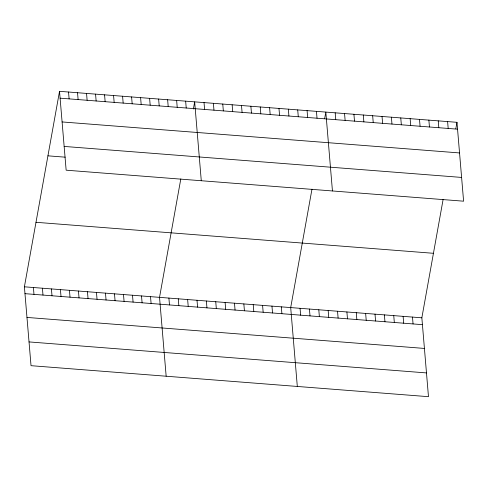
<?xml version="1.0" encoding="UTF-8"?>
<svg xmlns="http://www.w3.org/2000/svg" width="488" height="488" viewBox="0 0 488 488"><rect width="100%" height="100%" fill="white"/><g stroke="black" fill="none" stroke-linecap="round" stroke-linejoin="round"><path stroke-width="0.73" d="M443.128 199.385L421.852 317.81L428.476 396.683L31.025 365.683L24.4 286.81L59.524 91.317L456.975 122.317L463.6 201.19L66.148 170.19L59.524 91.317M180.81 178.925L159.533 297.351L166.158 376.224M193.37 109.025L194.657 101.858L201.282 180.731M311.972 189.155L290.695 307.58L297.314 386.453M324.66 118.535L325.819 112.087L332.444 190.96M455.816 128.771L456.975 122.317M60.103 98.173L457.555 129.18M62.098 121.939L459.55 152.939M64.154 146.424L461.605 177.425M47.934 155.831L65.203 157.173M35.99 222.296L433.442 253.296M24.4 286.81L421.852 317.81M24.973 293.666L422.425 324.666M26.974 317.432L424.426 348.432M29.03 341.917L426.481 372.917M447.606 121.585L448.185 128.448M438.242 120.853L438.816 127.716M428.873 120.127L429.446 126.984M419.503 119.395L420.076 126.252M410.134 118.663L410.713 125.526M400.764 117.931L401.343 124.794M412.482 317.078L413.061 323.94M391.394 117.199L391.974 124.062M403.112 316.346L403.692 323.209M382.031 116.473L382.604 123.33M393.749 315.614L394.322 322.476M372.661 115.741L373.235 122.598M384.379 314.888L384.953 321.745M363.292 115.009L363.865 121.872M375.01 314.156L375.583 321.012M353.922 114.277L354.501 121.14M365.64 313.424L366.22 320.287M344.552 113.545L345.132 120.408M356.27 312.692L356.85 319.555M335.189 112.819L335.762 119.676M346.901 311.96L347.48 318.823M337.537 311.234L338.111 318.091M316.45 111.356L317.023 118.218M328.168 310.502L328.741 317.359M307.08 110.623L307.66 117.486M318.798 309.77L319.372 316.633M297.711 109.898L298.29 116.754M309.429 309.038L310.008 315.901M288.341 109.166L288.92 116.022M300.059 308.312L300.639 315.169M278.977 108.434L279.551 115.29M269.608 107.702L270.181 114.564M281.326 306.848L281.899 313.705M260.238 106.97L260.812 113.832M271.956 306.116L272.53 312.979M250.869 106.244L251.448 113.1M262.587 305.384L263.16 312.247M241.499 105.512L242.079 112.368M253.217 304.658L253.797 311.515M232.136 104.78L232.709 111.636M243.847 303.926L244.427 310.783M222.766 104.048L223.339 110.91M234.484 303.194L235.057 310.051M213.396 103.316L213.97 110.178M225.114 302.462L225.688 309.325M204.027 102.59L204.606 109.446M215.745 301.73L216.318 308.593M206.375 301.005L206.955 307.861M185.647 101.156L186.227 108.013M197.006 300.272L197.585 307.129M176.644 100.449L177.217 107.311M187.636 299.541L188.215 306.403M167.634 99.747L168.208 106.61M178.273 298.808L178.846 305.671M158.624 99.046L159.198 105.908M168.903 298.076L169.476 304.939M149.615 98.344L150.188 105.201M140.605 97.643L141.178 104.499M150.524 296.643L151.103 303.505M131.595 96.935L132.175 103.798M141.514 295.941L142.093 302.804M122.586 96.234L123.165 103.096M132.504 295.24L133.084 302.103M113.576 95.532L114.155 102.395M123.501 294.538L124.074 301.395M104.572 94.831L105.146 101.687M114.491 293.837L115.064 300.693M95.563 94.129L96.136 100.986M105.481 293.129L106.055 299.992M86.553 93.421L87.126 100.284M96.472 292.428L97.045 299.29M77.543 92.72L78.117 99.582M87.462 291.726L88.041 298.589M68.533 92.018L69.113 98.881M78.452 291.025L79.032 297.881M69.442 290.323L70.022 297.18M60.433 289.616L61.012 296.478M51.429 288.914L52.002 295.777M42.419 288.213L42.993 295.075M33.41 287.511L33.983 294.368"/></g></svg>
